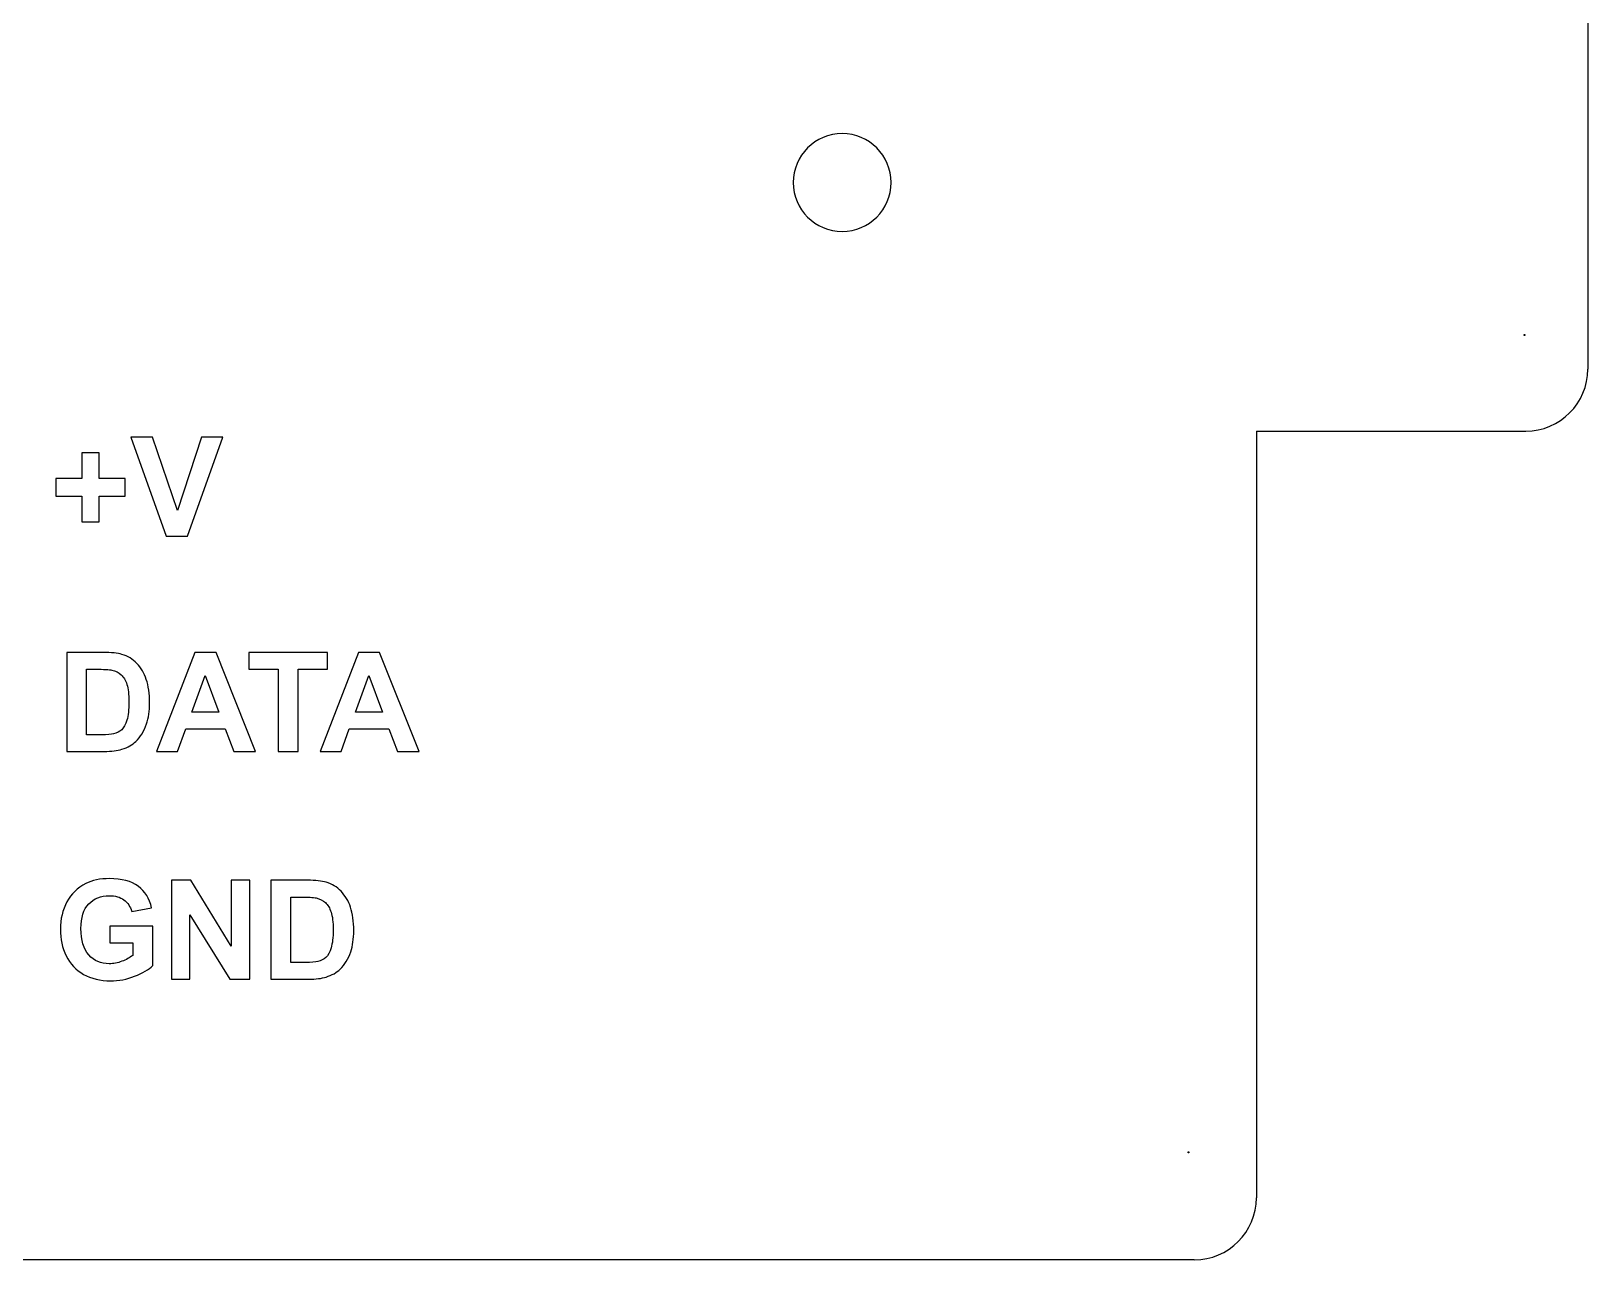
# Model space of a CAD drawing. Extents: x -99 to 88, y -102 to 146.
# Drawn here: x -50.1 to -2.38, y -101.89 to -64.23 of the extents above; entities that cross this region are included whole.
import ezdxf

# ---------------------------------------------------------------- set-up
doc = ezdxf.new("R2010")
doc.units = 0
doc.header["$MEASUREMENT"] = 0
doc.header["$XCLIPFRAME"] = 2
doc.layers.add('LAYER_1', color=7, linetype='CONTINUOUS')
picture_1 = doc.add_image_def('image11.jpg', size_in_pixel=(137, 137))
picture_2 = doc.add_image_def('image12.jpg', size_in_pixel=(137, 137))

msp = doc.modelspace()

# ---------------------------------------------------------------- linework, layer by layer
at = {"layer": 'LAYER_1', "color": 250}
for points in [[(-2.377, -28.8696), (-2.377, -28.8696), (-2.377, -73.9546), (-2.377, -73.9546)], [(-2.377, -28.8696), (-2.377, -28.8696), (-2.377, -73.9546), (-2.377, -73.9546)], [(-2.377, -73.9546), (-2.377, -73.9546), (-2.377, -74.5896), (-2.377, -74.5896)], [(-2.377, -73.9546), (-2.377, -73.9546), (-2.377, -74.5896), (-2.377, -74.5896)], [(-4.282, -76.4946), (-3.2302, -76.4946), (-2.3771, -75.6415), (-2.3771, -74.5896)], [(-4.282, -76.4946), (-3.2302, -76.4946), (-2.3771, -75.6415), (-2.3771, -74.5896)], [(-12.537, -76.4946), (-12.537, -76.4946), (-12.537, -99.9896), (-12.537, -99.9896)], [(-12.537, -76.4946), (-12.537, -76.4946), (-12.537, -99.9896), (-12.537, -99.9896)], [(-12.537, -76.4946), (-12.537, -76.4946), (-4.282, -76.4946), (-4.282, -76.4946)], [(-12.537, -76.4946), (-12.537, -76.4946), (-4.282, -76.4946), (-4.282, -76.4946)], [(-14.442, -101.8946), (-13.3902, -101.8946), (-12.5371, -101.0415), (-12.5371, -99.9896)], [(-14.442, -101.8946), (-13.3902, -101.8946), (-12.5371, -101.0415), (-12.5371, -99.9896)], [(-14.442, -101.8946), (-14.442, -101.8946), (-80.482, -101.8946), (-80.482, -101.8946)], [(-14.442, -101.8946), (-14.442, -101.8946), (-80.482, -101.8946), (-80.482, -101.8946)]]:
    msp.add_open_spline(points, degree=3, dxfattribs=at)
for points, knots in [([(-25.237, -70.3746), (-26.0654, -70.3746), (-26.737, -69.703), (-26.737, -68.8746), (-26.737, -68.8746), (-26.737, -68.0462), (-26.0654, -67.3746), (-25.237, -67.3746), (-25.237, -67.3746), (-24.4086, -67.3746), (-23.737, -68.0462), (-23.737, -68.8746), (-23.737, -68.8746), (-23.737, -69.703), (-24.4086, -70.3746), (-25.237, -70.3746)], [0, 0, 0, 0, 0.2, 0.2, 0.2, 0.2, 0.4, 0.4, 0.4, 0.4, 0.6, 0.6, 0.6, 0.6, 1, 1, 1, 1]), ([(-2.377, -73.9546), (-2.377, -73.9546), (-2.377, -73.9546), (-2.377, -73.9546), (-2.377, -73.9546), (-2.377, -73.9546), (-2.377, -73.9546), (-2.377, -73.9546)], [0, 0, 0, 0, 0.3333333, 0.3333333, 0.3333333, 0.3333333, 1, 1, 1, 1]), ([(-2.377, -73.9546), (-2.377, -73.9546), (-2.377, -73.9546), (-2.377, -73.9546), (-2.377, -73.9546), (-2.377, -73.9546), (-2.377, -73.9546), (-2.377, -73.9546)], [0, 0, 0, 0, 0.3333333, 0.3333333, 0.3333333, 0.3333333, 1, 1, 1, 1]), ([(-45.9653, -79.7093), (-45.9653, -79.7093), (-47.0483, -76.679), (-47.0483, -76.679), (-47.0483, -76.679), (-47.0483, -76.679), (-46.3844, -76.679), (-46.3844, -76.679), (-46.3844, -76.679), (-46.3844, -76.679), (-45.6182, -78.9219), (-45.6182, -78.9219), (-45.6182, -78.9219), (-45.6182, -78.9219), (-44.8759, -76.679), (-44.8759, -76.679), (-44.8759, -76.679), (-44.8759, -76.679), (-44.2268, -76.679), (-44.2268, -76.679), (-44.2268, -76.679), (-44.2268, -76.679), (-45.312, -79.7093), (-45.312, -79.7093), (-45.312, -79.7093), (-45.312, -79.7093), (-45.9653, -79.7093), (-45.9653, -79.7093)], [0, 0, 0, 0, 0.125, 0.125, 0.125, 0.125, 0.25, 0.25, 0.25, 0.25, 0.375, 0.375, 0.375, 0.375, 0.5, 0.5, 0.5, 0.5, 0.625, 0.625, 0.625, 0.625, 0.75, 0.75, 0.75, 0.75, 1, 1, 1, 1]), ([(-12.537, -76.4946), (-12.537, -76.4946), (-12.537, -76.4946), (-12.537, -76.4946), (-12.537, -76.4946), (-12.537, -76.4946), (-12.537, -76.4946), (-12.537, -76.4946)], [0, 0, 0, 0, 0.3333333, 0.3333333, 0.3333333, 0.3333333, 1, 1, 1, 1]), ([(-12.537, -76.4946), (-12.537, -76.4946), (-12.537, -76.4946), (-12.537, -76.4946), (-12.537, -76.4946), (-12.537, -76.4946), (-12.537, -76.4946), (-12.537, -76.4946)], [0, 0, 0, 0, 0.3333333, 0.3333333, 0.3333333, 0.3333333, 1, 1, 1, 1]), ([(-12.537, -76.4946), (-12.537, -76.4946), (-12.537, -76.4946), (-12.537, -76.4946), (-12.537, -76.4946), (-12.537, -76.4946), (-12.537, -76.4946), (-12.537, -76.4946)], [0, 0, 0, 0, 0.3333333, 0.3333333, 0.3333333, 0.3333333, 1, 1, 1, 1]), ([(-12.537, -76.4946), (-12.537, -76.4946), (-12.537, -76.4946), (-12.537, -76.4946), (-12.537, -76.4946), (-12.537, -76.4946), (-12.537, -76.4946), (-12.537, -76.4946)], [0, 0, 0, 0, 0.3333333, 0.3333333, 0.3333333, 0.3333333, 1, 1, 1, 1]), ([(-4.282, -76.4946), (-4.282, -76.4946), (-4.282, -76.4946), (-4.282, -76.4946), (-4.282, -76.4946), (-4.282, -76.4946), (-4.282, -76.4946), (-4.282, -76.4946)], [0, 0, 0, 0, 0.3333333, 0.3333333, 0.3333333, 0.3333333, 1, 1, 1, 1]), ([(-4.282, -76.4946), (-4.282, -76.4946), (-4.282, -76.4946), (-4.282, -76.4946), (-4.282, -76.4946), (-4.282, -76.4946), (-4.282, -76.4946), (-4.282, -76.4946)], [0, 0, 0, 0, 0.3333333, 0.3333333, 0.3333333, 0.3333333, 1, 1, 1, 1]), ([(-48.549, -79.2733), (-48.549, -79.2733), (-48.549, -78.4859), (-48.549, -78.4859), (-48.549, -78.4859), (-48.549, -78.4859), (-49.3427, -78.4859), (-49.3427, -78.4859), (-49.3427, -78.4859), (-49.3427, -78.4859), (-49.3427, -77.9419), (-49.3427, -77.9419), (-49.3427, -77.9419), (-49.3427, -77.9419), (-48.549, -77.9419), (-48.549, -77.9419), (-48.549, -77.9419), (-48.549, -77.9419), (-48.549, -77.1545), (-48.549, -77.1545), (-48.549, -77.1545), (-48.549, -77.1545), (-48.0198, -77.1545), (-48.0198, -77.1545), (-48.0198, -77.1545), (-48.0198, -77.1545), (-48.0198, -77.9419), (-48.0198, -77.9419), (-48.0198, -77.9419), (-48.0198, -77.9419), (-47.224, -77.9419), (-47.224, -77.9419), (-47.224, -77.9419), (-47.224, -77.9419), (-47.224, -78.4859), (-47.224, -78.4859), (-47.224, -78.4859), (-47.224, -78.4859), (-48.0198, -78.4859), (-48.0198, -78.4859), (-48.0198, -78.4859), (-48.0198, -78.4859), (-48.0198, -79.2733), (-48.0198, -79.2733), (-48.0198, -79.2733), (-48.0198, -79.2733), (-48.549, -79.2733), (-48.549, -79.2733)], [0, 0, 0, 0, 0.0769231, 0.0769231, 0.0769231, 0.0769231, 0.1538462, 0.1538462, 0.1538462, 0.1538462, 0.2307692, 0.2307692, 0.2307692, 0.2307692, 0.3076923, 0.3076923, 0.3076923, 0.3076923, 0.3846154, 0.3846154, 0.3846154, 0.3846154, 0.4615385, 0.4615385, 0.4615385, 0.4615385, 0.5384615, 0.5384615, 0.5384615, 0.5384615, 0.6153846, 0.6153846, 0.6153846, 0.6153846, 0.6923077, 0.6923077, 0.6923077, 0.6923077, 0.7692308, 0.7692308, 0.7692308, 0.7692308, 0.8461538, 0.8461538, 0.8461538, 0.8461538, 1, 1, 1, 1]), ([(-49.0122, -83.2795), (-49.0122, -83.2795), (-47.8939, -83.2795), (-47.8939, -83.2795), (-47.8939, -83.2795), (-47.642, -83.2795), (-47.4501, -83.2985), (-47.3175, -83.3373), (-47.3175, -83.3373), (-47.1397, -83.3895), (-46.9873, -83.4827), (-46.861, -83.6167), (-46.861, -83.6167), (-46.734, -83.7501), (-46.6373, -83.9138), (-46.571, -84.1071), (-46.571, -84.1071), (-46.5054, -84.3011), (-46.4722, -84.5396), (-46.4722, -84.8239), (-46.4722, -84.8239), (-46.4722, -85.073), (-46.5033, -85.2882), (-46.5653, -85.4688), (-46.5653, -85.4688), (-46.6408, -85.6889), (-46.7488, -85.8674), (-46.8899, -86.0036), (-46.8899, -86.0036), (-46.9957, -86.1073), (-47.139, -86.1877), (-47.3196, -86.2456), (-47.3196, -86.2456), (-47.4543, -86.2886), (-47.635, -86.3098), (-47.8614, -86.3098), (-47.8614, -86.3098), (-47.8614, -86.3098), (-49.0122, -86.3098), (-49.0122, -86.3098), (-49.0122, -86.3098), (-49.0122, -86.3098), (-49.0122, -83.2795), (-49.0122, -83.2795)], [0, 0, 0, 0, 0.0833333, 0.0833333, 0.0833333, 0.0833333, 0.1666667, 0.1666667, 0.1666667, 0.1666667, 0.25, 0.25, 0.25, 0.25, 0.3333333, 0.3333333, 0.3333333, 0.3333333, 0.4166667, 0.4166667, 0.4166667, 0.4166667, 0.5, 0.5, 0.5, 0.5, 0.5833333, 0.5833333, 0.5833333, 0.5833333, 0.6666667, 0.6666667, 0.6666667, 0.6666667, 0.75, 0.75, 0.75, 0.75, 0.8333333, 0.8333333, 0.8333333, 0.8333333, 1, 1, 1, 1]), ([(-43.2204, -86.3098), (-43.2204, -86.3098), (-43.8864, -86.3098), (-43.8864, -86.3098), (-43.8864, -86.3098), (-43.8864, -86.3098), (-44.151, -85.6212), (-44.151, -85.6212), (-44.151, -85.6212), (-44.151, -85.6212), (-45.3624, -85.6212), (-45.3624, -85.6212), (-45.3624, -85.6212), (-45.3624, -85.6212), (-45.6122, -86.3098), (-45.6122, -86.3098), (-45.6122, -86.3098), (-45.6122, -86.3098), (-46.2613, -86.3098), (-46.2613, -86.3098), (-46.2613, -86.3098), (-46.2613, -86.3098), (-45.0809, -83.2795), (-45.0809, -83.2795), (-45.0809, -83.2795), (-45.0809, -83.2795), (-44.4339, -83.2795), (-44.4339, -83.2795), (-44.4339, -83.2795), (-44.4339, -83.2795), (-43.2204, -86.3098), (-43.2204, -86.3098)], [0, 0, 0, 0, 0.1111111, 0.1111111, 0.1111111, 0.1111111, 0.2222222, 0.2222222, 0.2222222, 0.2222222, 0.3333333, 0.3333333, 0.3333333, 0.3333333, 0.4444444, 0.4444444, 0.4444444, 0.4444444, 0.5555556, 0.5555556, 0.5555556, 0.5555556, 0.6666667, 0.6666667, 0.6666667, 0.6666667, 0.7777778, 0.7777778, 0.7777778, 0.7777778, 1, 1, 1, 1]), ([(-42.5283, -86.3098), (-42.5283, -86.3098), (-42.5283, -83.7924), (-42.5283, -83.7924), (-42.5283, -83.7924), (-42.5283, -83.7924), (-43.4272, -83.7924), (-43.4272, -83.7924), (-43.4272, -83.7924), (-43.4272, -83.7924), (-43.4272, -83.2795), (-43.4272, -83.2795), (-43.4272, -83.2795), (-43.4272, -83.2795), (-41.0191, -83.2795), (-41.0191, -83.2795), (-41.0191, -83.2795), (-41.0191, -83.2795), (-41.0191, -83.7924), (-41.0191, -83.7924), (-41.0191, -83.7924), (-41.0191, -83.7924), (-41.9159, -83.7924), (-41.9159, -83.7924), (-41.9159, -83.7924), (-41.9159, -83.7924), (-41.9159, -86.3098), (-41.9159, -86.3098), (-41.9159, -86.3098), (-41.9159, -86.3098), (-42.5283, -86.3098), (-42.5283, -86.3098)], [0, 0, 0, 0, 0.1111111, 0.1111111, 0.1111111, 0.1111111, 0.2222222, 0.2222222, 0.2222222, 0.2222222, 0.3333333, 0.3333333, 0.3333333, 0.3333333, 0.4444444, 0.4444444, 0.4444444, 0.4444444, 0.5555556, 0.5555556, 0.5555556, 0.5555556, 0.6666667, 0.6666667, 0.6666667, 0.6666667, 0.7777778, 0.7777778, 0.7777778, 0.7777778, 1, 1, 1, 1]), ([(-38.2055, -86.3098), (-38.2055, -86.3098), (-38.8715, -86.3098), (-38.8715, -86.3098), (-38.8715, -86.3098), (-38.8715, -86.3098), (-39.1361, -85.6212), (-39.1361, -85.6212), (-39.1361, -85.6212), (-39.1361, -85.6212), (-40.3475, -85.6212), (-40.3475, -85.6212), (-40.3475, -85.6212), (-40.3475, -85.6212), (-40.5973, -86.3098), (-40.5973, -86.3098), (-40.5973, -86.3098), (-40.5973, -86.3098), (-41.2464, -86.3098), (-41.2464, -86.3098), (-41.2464, -86.3098), (-41.2464, -86.3098), (-40.066, -83.2795), (-40.066, -83.2795), (-40.066, -83.2795), (-40.066, -83.2795), (-39.419, -83.2795), (-39.419, -83.2795), (-39.419, -83.2795), (-39.419, -83.2795), (-38.2055, -86.3098), (-38.2055, -86.3098)], [0, 0, 0, 0, 0.1111111, 0.1111111, 0.1111111, 0.1111111, 0.2222222, 0.2222222, 0.2222222, 0.2222222, 0.3333333, 0.3333333, 0.3333333, 0.3333333, 0.4444444, 0.4444444, 0.4444444, 0.4444444, 0.5555556, 0.5555556, 0.5555556, 0.5555556, 0.6666667, 0.6666667, 0.6666667, 0.6666667, 0.7777778, 0.7777778, 0.7777778, 0.7777778, 1, 1, 1, 1]), ([(-48.4005, -83.7924), (-48.4005, -83.7924), (-48.4005, -85.799), (-48.4005, -85.799), (-48.4005, -85.799), (-48.4005, -85.799), (-47.944, -85.799), (-47.944, -85.799), (-47.944, -85.799), (-47.7732, -85.799), (-47.6498, -85.7898), (-47.5736, -85.7701), (-47.5736, -85.7701), (-47.4748, -85.7454), (-47.3922, -85.7037), (-47.3266, -85.6445), (-47.3266, -85.6445), (-47.261, -85.5852), (-47.2081, -85.4871), (-47.1665, -85.3517), (-47.1665, -85.3517), (-47.1256, -85.2162), (-47.1044, -85.0306), (-47.1044, -84.7964), (-47.1044, -84.7964), (-47.1044, -84.5622), (-47.1256, -84.3829), (-47.1665, -84.2574), (-47.1665, -84.2574), (-47.2081, -84.1318), (-47.266, -84.0337), (-47.34, -83.9638), (-47.34, -83.9638), (-47.4148, -83.8933), (-47.5094, -83.846), (-47.6237, -83.8213), (-47.6237, -83.8213), (-47.709, -83.8016), (-47.8763, -83.7924), (-48.126, -83.7924), (-48.126, -83.7924), (-48.126, -83.7924), (-48.4005, -83.7924), (-48.4005, -83.7924)], [0, 0, 0, 0, 0.0833333, 0.0833333, 0.0833333, 0.0833333, 0.1666667, 0.1666667, 0.1666667, 0.1666667, 0.25, 0.25, 0.25, 0.25, 0.3333333, 0.3333333, 0.3333333, 0.3333333, 0.4166667, 0.4166667, 0.4166667, 0.4166667, 0.5, 0.5, 0.5, 0.5, 0.5833333, 0.5833333, 0.5833333, 0.5833333, 0.6666667, 0.6666667, 0.6666667, 0.6666667, 0.75, 0.75, 0.75, 0.75, 0.8333333, 0.8333333, 0.8333333, 0.8333333, 1, 1, 1, 1]), ([(-44.3471, -85.1111), (-44.3471, -85.1111), (-44.7648, -83.9864), (-44.7648, -83.9864), (-44.7648, -83.9864), (-44.7648, -83.9864), (-45.174, -85.1111), (-45.174, -85.1111), (-45.174, -85.1111), (-45.174, -85.1111), (-44.3471, -85.1111), (-44.3471, -85.1111)], [0, 0, 0, 0, 0.25, 0.25, 0.25, 0.25, 0.5, 0.5, 0.5, 0.5, 1, 1, 1, 1]), ([(-39.3322, -85.1111), (-39.3322, -85.1111), (-39.7499, -83.9864), (-39.7499, -83.9864), (-39.7499, -83.9864), (-39.7499, -83.9864), (-40.1591, -85.1111), (-40.1591, -85.1111), (-40.1591, -85.1111), (-40.1591, -85.1111), (-39.3322, -85.1111), (-39.3322, -85.1111)], [0, 0, 0, 0, 0.25, 0.25, 0.25, 0.25, 0.5, 0.5, 0.5, 0.5, 1, 1, 1, 1]), ([(-47.6897, -92.1772), (-47.6897, -92.1772), (-47.6897, -91.6664), (-47.6897, -91.6664), (-47.6897, -91.6664), (-47.6897, -91.6664), (-46.371, -91.6664), (-46.371, -91.6664), (-46.371, -91.6664), (-46.371, -91.6664), (-46.371, -92.8736), (-46.371, -92.8736), (-46.371, -92.8736), (-46.4994, -92.9978), (-46.685, -93.1072), (-46.9284, -93.2017), (-46.9284, -93.2017), (-47.1718, -93.2955), (-47.418, -93.3428), (-47.6671, -93.3428), (-47.6671, -93.3428), (-47.9839, -93.3428), (-48.2605, -93.2765), (-48.4961, -93.1438), (-48.4961, -93.1438), (-48.7318, -93.0105), (-48.9089, -92.8207), (-49.0274, -92.5731), (-49.0274, -92.5731), (-49.1459, -92.3254), (-49.2052, -92.0566), (-49.2052, -91.7659), (-49.2052, -91.7659), (-49.2052, -91.4505), (-49.1389, -91.1697), (-49.0069, -90.9242), (-49.0069, -90.9242), (-48.8743, -90.6794), (-48.681, -90.491), (-48.4256, -90.3604), (-48.4256, -90.3604), (-48.2315, -90.2596), (-47.9895, -90.2095), (-47.7003, -90.2095), (-47.7003, -90.2095), (-47.3242, -90.2095), (-47.03, -90.2885), (-46.819, -90.4458), (-46.819, -90.4458), (-46.6074, -90.6039), (-46.4712, -90.8219), (-46.4105, -91.1006), (-46.4105, -91.1006), (-46.4105, -91.1006), (-47.018, -91.2142), (-47.018, -91.2142), (-47.018, -91.2142), (-47.061, -91.0653), (-47.1415, -90.9475), (-47.2593, -90.8614), (-47.2593, -90.8614), (-47.3771, -90.7753), (-47.5239, -90.7323), (-47.7003, -90.7323), (-47.7003, -90.7323), (-47.9677, -90.7323), (-48.18, -90.8169), (-48.3381, -90.9863), (-48.3381, -90.9863), (-48.4961, -91.1563), (-48.5744, -91.4075), (-48.5744, -91.7412), (-48.5744, -91.7412), (-48.5744, -92.1003), (-48.4947, -92.3706), (-48.3346, -92.5505), (-48.3346, -92.5505), (-48.1751, -92.7304), (-47.9656, -92.82), (-47.7066, -92.82), (-47.7066, -92.82), (-47.5782, -92.82), (-47.4498, -92.7946), (-47.3207, -92.7445), (-47.3207, -92.7445), (-47.1923, -92.6944), (-47.0815, -92.633), (-46.9891, -92.5618), (-46.9891, -92.5618), (-46.9891, -92.5618), (-46.9891, -92.1772), (-46.9891, -92.1772), (-46.9891, -92.1772), (-46.9891, -92.1772), (-47.6897, -92.1772), (-47.6897, -92.1772)], [0, 0, 0, 0, 0.04, 0.04, 0.04, 0.04, 0.08, 0.08, 0.08, 0.08, 0.12, 0.12, 0.12, 0.12, 0.16, 0.16, 0.16, 0.16, 0.2, 0.2, 0.2, 0.2, 0.24, 0.24, 0.24, 0.24, 0.28, 0.28, 0.28, 0.28, 0.32, 0.32, 0.32, 0.32, 0.36, 0.36, 0.36, 0.36, 0.4, 0.4, 0.4, 0.4, 0.44, 0.44, 0.44, 0.44, 0.48, 0.48, 0.48, 0.48, 0.52, 0.52, 0.52, 0.52, 0.56, 0.56, 0.56, 0.56, 0.6, 0.6, 0.6, 0.6, 0.64, 0.64, 0.64, 0.64, 0.68, 0.68, 0.68, 0.68, 0.72, 0.72, 0.72, 0.72, 0.76, 0.76, 0.76, 0.76, 0.8, 0.8, 0.8, 0.8, 0.84, 0.84, 0.84, 0.84, 0.88, 0.88, 0.88, 0.88, 0.92, 0.92, 0.92, 0.92, 1, 1, 1, 1]), ([(-45.8009, -93.2913), (-45.8009, -93.2913), (-45.8009, -90.261), (-45.8009, -90.261), (-45.8009, -90.261), (-45.8009, -90.261), (-45.2054, -90.261), (-45.2054, -90.261), (-45.2054, -90.261), (-45.2054, -90.261), (-43.9651, -92.2845), (-43.9651, -92.2845), (-43.9651, -92.2845), (-43.9651, -92.2845), (-43.9651, -90.261), (-43.9651, -90.261), (-43.9651, -90.261), (-43.9651, -90.261), (-43.3964, -90.261), (-43.3964, -90.261), (-43.3964, -90.261), (-43.3964, -90.261), (-43.3964, -93.2913), (-43.3964, -93.2913), (-43.3964, -93.2913), (-43.3964, -93.2913), (-44.0109, -93.2913), (-44.0109, -93.2913), (-44.0109, -93.2913), (-44.0109, -93.2913), (-45.2323, -91.3151), (-45.2323, -91.3151), (-45.2323, -91.3151), (-45.2323, -91.3151), (-45.2323, -93.2913), (-45.2323, -93.2913), (-45.2323, -93.2913), (-45.2323, -93.2913), (-45.8009, -93.2913), (-45.8009, -93.2913)], [0, 0, 0, 0, 0.0909091, 0.0909091, 0.0909091, 0.0909091, 0.1818182, 0.1818182, 0.1818182, 0.1818182, 0.2727273, 0.2727273, 0.2727273, 0.2727273, 0.3636364, 0.3636364, 0.3636364, 0.3636364, 0.4545455, 0.4545455, 0.4545455, 0.4545455, 0.5454545, 0.5454545, 0.5454545, 0.5454545, 0.6363636, 0.6363636, 0.6363636, 0.6363636, 0.7272727, 0.7272727, 0.7272727, 0.7272727, 0.8181818, 0.8181818, 0.8181818, 0.8181818, 1, 1, 1, 1]), ([(-42.7516, -90.261), (-42.7516, -90.261), (-41.6333, -90.261), (-41.6333, -90.261), (-41.6333, -90.261), (-41.3814, -90.261), (-41.1895, -90.28), (-41.0569, -90.3188), (-41.0569, -90.3188), (-40.8791, -90.371), (-40.7267, -90.4642), (-40.6004, -90.5982), (-40.6004, -90.5982), (-40.4734, -90.7316), (-40.3767, -90.8953), (-40.3104, -91.0886), (-40.3104, -91.0886), (-40.2448, -91.2826), (-40.2116, -91.5211), (-40.2116, -91.8054), (-40.2116, -91.8054), (-40.2116, -92.0545), (-40.2427, -92.2697), (-40.3047, -92.4503), (-40.3047, -92.4503), (-40.3802, -92.6704), (-40.4882, -92.8489), (-40.6293, -92.9851), (-40.6293, -92.9851), (-40.7351, -93.0888), (-40.8784, -93.1692), (-41.059, -93.2271), (-41.059, -93.2271), (-41.1937, -93.2701), (-41.3744, -93.2913), (-41.6008, -93.2913), (-41.6008, -93.2913), (-41.6008, -93.2913), (-42.7516, -93.2913), (-42.7516, -93.2913), (-42.7516, -93.2913), (-42.7516, -93.2913), (-42.7516, -90.261), (-42.7516, -90.261)], [0, 0, 0, 0, 0.0833333, 0.0833333, 0.0833333, 0.0833333, 0.1666667, 0.1666667, 0.1666667, 0.1666667, 0.25, 0.25, 0.25, 0.25, 0.3333333, 0.3333333, 0.3333333, 0.3333333, 0.4166667, 0.4166667, 0.4166667, 0.4166667, 0.5, 0.5, 0.5, 0.5, 0.5833333, 0.5833333, 0.5833333, 0.5833333, 0.6666667, 0.6666667, 0.6666667, 0.6666667, 0.75, 0.75, 0.75, 0.75, 0.8333333, 0.8333333, 0.8333333, 0.8333333, 1, 1, 1, 1]), ([(-42.1399, -90.7739), (-42.1399, -90.7739), (-42.1399, -92.7805), (-42.1399, -92.7805), (-42.1399, -92.7805), (-42.1399, -92.7805), (-41.6834, -92.7805), (-41.6834, -92.7805), (-41.6834, -92.7805), (-41.5126, -92.7805), (-41.3892, -92.7713), (-41.313, -92.7516), (-41.313, -92.7516), (-41.2142, -92.7269), (-41.1316, -92.6852), (-41.066, -92.626), (-41.066, -92.626), (-41.0004, -92.5667), (-40.9475, -92.4686), (-40.9059, -92.3332), (-40.9059, -92.3332), (-40.865, -92.1977), (-40.8438, -92.0121), (-40.8438, -91.7779), (-40.8438, -91.7779), (-40.8438, -91.5437), (-40.865, -91.3644), (-40.9059, -91.2389), (-40.9059, -91.2389), (-40.9475, -91.1133), (-41.0054, -91.0152), (-41.0794, -90.9453), (-41.0794, -90.9453), (-41.1542, -90.8748), (-41.2488, -90.8275), (-41.3631, -90.8028), (-41.3631, -90.8028), (-41.4484, -90.7831), (-41.6157, -90.7739), (-41.8654, -90.7739), (-41.8654, -90.7739), (-41.8654, -90.7739), (-42.1399, -90.7739), (-42.1399, -90.7739)], [0, 0, 0, 0, 0.0833333, 0.0833333, 0.0833333, 0.0833333, 0.1666667, 0.1666667, 0.1666667, 0.1666667, 0.25, 0.25, 0.25, 0.25, 0.3333333, 0.3333333, 0.3333333, 0.3333333, 0.4166667, 0.4166667, 0.4166667, 0.4166667, 0.5, 0.5, 0.5, 0.5, 0.5833333, 0.5833333, 0.5833333, 0.5833333, 0.6666667, 0.6666667, 0.6666667, 0.6666667, 0.75, 0.75, 0.75, 0.75, 0.8333333, 0.8333333, 0.8333333, 0.8333333, 1, 1, 1, 1]), ([(-14.442, -101.8946), (-14.442, -101.8946), (-14.442, -101.8946), (-14.442, -101.8946), (-14.442, -101.8946), (-14.442, -101.8946), (-14.442, -101.8946), (-14.442, -101.8946)], [0, 0, 0, 0, 0.3333333, 0.3333333, 0.3333333, 0.3333333, 1, 1, 1, 1]), ([(-14.442, -101.8946), (-14.442, -101.8946), (-14.442, -101.8946), (-14.442, -101.8946), (-14.442, -101.8946), (-14.442, -101.8946), (-14.442, -101.8946), (-14.442, -101.8946)], [0, 0, 0, 0, 0.3333333, 0.3333333, 0.3333333, 0.3333333, 1, 1, 1, 1]), ([(-14.442, -101.8946), (-14.442, -101.8946), (-14.442, -101.8946), (-14.442, -101.8946), (-14.442, -101.8946), (-14.442, -101.8946), (-14.442, -101.8946), (-14.442, -101.8946)], [0, 0, 0, 0, 0.3333333, 0.3333333, 0.3333333, 0.3333333, 1, 1, 1, 1]), ([(-14.442, -101.8946), (-14.442, -101.8946), (-14.442, -101.8946), (-14.442, -101.8946), (-14.442, -101.8946), (-14.442, -101.8946), (-14.442, -101.8946), (-14.442, -101.8946)], [0, 0, 0, 0, 0.3333333, 0.3333333, 0.3333333, 0.3333333, 1, 1, 1, 1])]:
    msp.add_open_spline(points, degree=3, knots=knots, dxfattribs=at)

# ---------------------------------------------------------------- pictures from other files: only their frames are drawn
image = msp.add_image(picture_2, insert=(-4.282, -76.4946), size_in_units=(1.9028, 1.9028), dxfattribs=at)
image.set_boundary_path([(-4.282, -76.495), (-2.377, -74.59)])
image.dxf.flags = 3
image = msp.add_image(picture_1, insert=(-14.442, -101.8946), size_in_units=(1.9028, 1.9028), dxfattribs=at)
image.set_boundary_path([(-14.442, -101.895), (-12.537, -99.99)])
image.dxf.flags = 3

doc.saveas('drawing.dxf')
